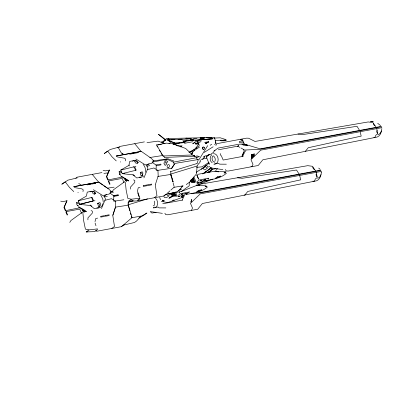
<?xml version="1.0" encoding="UTF-8"?>
<svg xmlns="http://www.w3.org/2000/svg" width="402" height="402" viewBox="0 0 402 402"><rect width="100%" height="100%" fill="white"/><g stroke="black" fill="none" stroke-linecap="round" stroke-linejoin="round"><path stroke-width="0.6" d="M189.287 182.212L189.211 185.835L181.478 191.427L168.257 193.88L167.956 193.648M164.473 141.388L163.393 141.615L163.383 142.132L162.197 142.991M87.902 219.844L87.948 217.874L92.289 213.15L92.334 211.181L91.053 210.558M130.369 189.146L130.419 187.176L134.755 182.448L134.801 180.478L133.524 179.855M113.671 200.513L113.841 195.9L110.053 193.156M118.565 195.025L118.545 195.538L113.826 196.412M156.102 169.267L156.252 165.242L151.971 162.142M199.759 161.222L200.724 160.524L199.673 162.86L198.653 163.599L197.126 165.991L196.518 173.88L189.372 182.307L186.201 184.603M252.144 154.745L251.833 158.277L251.476 158.433L251.29 154.84L252.175 154.443L251.406 155.077L251.476 158.433M145.645 172.363C146.047 169.468 144.926 166.528 143.142 164.277M321.384 172.267C321.047 175.528 320.047 179.518 316.615 180.789L202.352 203.512L197.734 209.226L167.89 214.763L165.83 214.698L164.82 213.186M381.87 128.54C381.538 131.806 380.533 135.791 377.101 137.062L262.833 159.79L258.22 165.498L228.371 171.036L226.316 170.976L225.306 169.458M202.452 148.082L202.613 147.449A1.322 0.96 85 0 1 203.95 147.202L204.276 147.745A1.322 0.96 85 0 1 203.829 149.469L203.342 149.559A1.322 0.96 85 0 1 202.452 148.082L202.754 148.167L202.613 147.449M82.973 191.613L83.244 189.87L81.938 188.88L75.068 187.684L73.762 186.694L98.786 182.051L107.485 188.106M125.444 160.911L125.71 159.167L124.404 158.177L117.54 156.986L116.233 155.991L141.258 151.353L149.951 157.403M373.393 123.218L373.257 123.932L374.217 125.344L374.991 125.56M129.062 165.991L129.278 164.976M95.008 221.673L95.776 218.467L97.661 218.12M198.332 159.514L197.07 163.524M206.844 156.207L206.512 157.544L209.417 164.348M375.066 127.54L260.2 148.846L244.351 144.122L239.12 144.182L218.075 148.087L214.03 151.011L213.753 152.147L210.643 154.393L208.99 154.675M76.676 202.422L76.852 204.749L78.224 206.156M119.218 171.438L119.319 174.046L120.736 175.468M320.585 170.986L320.861 170.101L199.714 192.573L197.367 191.87M321.138 172.282L321.414 171.398L200.266 193.87L190.483 203.347L192.503 208.085L191.452 210.392M381.071 127.263L381.347 126.374L376.202 127.328L375.498 127.836M112.927 215.206L115.565 207.05M155.398 184.503L158.031 176.347M320.972 174.629L319.68 177.056L317.66 178.483M381.453 130.901L380.166 133.333L378.146 134.755M214.859 161.373C215.668 159.654 215.206 157.358 213.683 156.187M154.363 205.12L154.74 202.729L154.217 201.09M312.987 167.061L312.746 167.669L313.947 169.413L314.686 169.538M65.697 210.427L64.31 207.176L67.039 200.598L63.923 207.457L65.31 210.708L79.229 207.914M108.163 179.724L106.776 176.473L109.51 169.895L106.389 176.754L107.776 180.006L121.7 177.212M101.445 208.628L105.465 198.94L104.455 196.573M143.911 177.925L147.931 168.237L146.921 165.87M243.758 152.026L242.034 156.177L244.215 151.107L243.411 149.212M199.05 159.589L207.708 145.604M183.779 195.035L182.774 197.266L167.559 202.643L161.257 201.256M215.874 145.539L216.708 143.695L246.557 138.157L248.612 138.218L255.009 141.444L368.207 121.952L372.945 122.57L376.202 127.328M305.324 151.338L308.264 147.72L361.197 136.112L360.132 131.71M182.161 200.126L184.629 195.065M242.642 156.398L245.114 151.343L246.014 150.695M159.916 197.271L159.71 197.663L160.378 199.226L160.865 199.492M220.402 153.544L220.195 153.941L220.859 155.504L221.351 155.77L223.17 160.041L243.265 156.313M191.659 153.986C193.116 150.639 196.563 148.941 199.508 147.127M203.95 147.202L204.01 147.931L204.276 147.745M69.742 222.437L70.953 220.517L82.556 212.13L86.335 211.432L78.802 206.754M112.208 191.734L113.424 189.819L125.027 181.433M211.764 154.72C209.603 156.926 209.507 161.036 212.231 162.815M189.422 152.594C193.282 150.815 196.598 147.846 198.548 144.042L197.739 142.147M164.423 140.283L166.639 138.499L167.564 138.363M171.121 168.81L174.327 164.383L173.317 162.016L167.081 159.338L152.569 162.031M193.397 142.951L192.754 143.841L195.849 141.605L201.518 140.549M111.253 191.578L109.444 193.955L102.867 195.588L93.364 189.684M153.725 160.875L151.911 163.252L145.338 164.885L135.831 158.986M209.553 172.242L211.316 169.92M209.713 172.167L211.492 169.825M202.492 159.443L204.839 156.71M215.613 170.77L217.497 168.599M214.578 144.745L215.929 143.197L214.557 137.685L210.754 137.363M170.845 190.101L173.996 187.312L183 185.85L179.071 190.282L177.041 191.749L165.654 194.518L166.418 193.965M172.503 200.899L173.996 199.884L174.076 200.342M377.121 130.555L376.634 131.002L376.93 132.539L377.609 133.102M96.189 230.778L96.596 231.281L121.404 226.678L122.761 225.442M138.66 200.075L139.067 200.578L163.875 195.975L165.684 194.332M167.247 193.292L169.945 190.9M207.834 172.332L208.794 171.579M210.241 170.453L212.166 168.951M207.718 172.679L212.623 168.996M143.78 175.996L142.353 176.865M209.849 166.378L208.98 167.016L207.517 166.704L206.899 165.775L206.759 164.77L209.03 163.167M169.885 198.04L173.307 195.89M253.682 156.504C255.421 155.212 253.757 152.046 253.275 155.368C253.813 158.343 252.757 154.021 254.305 153.77M203.437 173.634L210.603 168.549L211.633 168.167M64.968 182.212L67.752 180.196L77.264 177.9M116.233 155.991L124.102 154.614L121.178 152.765L118.153 147.323L117.841 147.549L119.731 147.197M75.772 178.181L77.164 177.171L101.967 172.574M117.776 147.815L119.63 146.474L144.439 141.871M77.867 192.769L78.254 192.488M120.334 162.066L120.721 161.785M76.526 202.598L78.737 201.98M118.992 171.895L121.203 171.277M81.586 213.442L79.737 209.1L66.199 211.613L65.812 211.889L67.199 215.14M77.028 203.784L79.239 203.166M124.057 182.739L122.203 178.398L108.671 180.91L108.284 181.191L109.671 184.438M119.5 173.081L121.711 172.463M165.322 140.363L166.182 139.74L161.192 142.082M162.343 142.986L163.167 142.393M169.79 139.534L167.096 139.886L169.513 141.388M91.36 197.648L91.581 197.488L93.098 201.04L92.877 201.201M135.343 170.498L135.564 170.337L134.052 166.79L133.399 167.086M168.946 143.74L171.342 142.012M172.684 143.951L174.166 142.881M173.423 144.524L175.257 143.202M103.726 196.513L106.625 194.412M146.192 165.81L149.092 163.714M86.335 211.432L85.948 211.708L78.415 207.035M164.383 157.448L194.287 156.192M184.518 143.705L185.292 143.147L192.844 141.745M180.573 146.971L182.121 145.851L177.619 145.946M165.699 159.594L166.564 158.971M193.724 140.504L194.03 140.283L190.166 138.454M200.03 138.137L200.342 137.916L203.563 139.459L195.759 140.328L194.869 140.122M194.161 142.615L195.086 141.941M200.271 138.127L210.397 137.383L212.618 138.464M197.307 141.333L199.789 139.539M173.011 162.237L173.317 162.016M173.955 162.061L196.452 157.725L197.226 157.162M174.021 164.604L174.327 164.383M97.495 229.617L94.711 231.632L86.179 231.934L88.963 229.924L97.384 228.899L97.073 229.125M139.961 198.915L137.177 200.93L128.645 201.231L131.429 199.221L139.851 198.201L137.474 190.97L138.243 187.769L140.132 187.417M194.04 156.418L194.377 156.177L197.322 157.147L199.588 156.725L196.643 155.755M210.171 145.323L211.698 144.217M139.544 198.422L139.851 198.201M203.824 157.272L204.764 156.594M207.749 155.549L209.563 154.242M206.447 156.835L209.558 154.584L203.467 156.549M111.706 228.477L114.49 226.467L112.771 215.316L115.409 207.161L128.429 205.126L128.278 202.136M154.177 197.774L156.961 195.764L155.242 184.613M138.765 218.13L143.73 215.301L146.906 213.01L141.856 215.894L131.826 217.794L123.183 225.22L134.564 222.457L136.595 220.989L140.524 216.557L139.74 217.12M173.996 187.312L174.297 187.091M121.404 226.678L124.188 224.668M163.875 195.975L166.659 193.965M201.186 169.393L205.221 166.473M237.698 146.253L238.672 145.544L237.773 146.187L218.286 149.8M181.438 186.975L183 185.85M168.825 198.347L172.212 195.895M202.568 173.95L210.995 167.86M211.226 167.905L209.718 168.78M178.151 195.432L179.779 194.256M197.126 181.714L198.754 180.538M205.201 180.719L206.131 180.046L203.819 180.473M207.759 178.87L208.688 178.197L198.844 180.026M208.151 180.051L205.633 181.875L181.478 191.427M208.326 179.985L205.804 181.81L212.879 179.081M207.553 186.875C201.759 192.191 193.643 193.005 186.226 194.432L187.156 193.764L184.845 194.191M226.527 173.156C220.412 178.749 211.779 179.377 204 180.94M314.761 171.749L315.726 171.056L312.465 166.292L307.721 165.674L198.206 184.538M172.071 193.714L170.744 194.668L169.388 194.427L168.734 193.523M316.59 174.001L316.057 174.362L316.409 176.262L317.098 176.699M210.397 137.383L205.889 137.685M195.734 148.303L199.206 145.996L198.925 143.971M196.271 172.302L204.583 166.83M209.01 162.348L202.03 166.83L196.543 167.373M64.511 182.498L61.787 184.242L65.189 181.784L69.511 187.483L73.802 191.618M204.166 152.433L213.166 146.77M139.258 177.207L141.519 177.096L136.796 177.97L132.921 174.855L122.213 173.649L120.7 170.096L128.881 165.383L129.725 161.393L134.449 160.519L132.429 161.197M102.912 203.578A9.246 6.392 54.1 0 1 99.048 207.794L94.329 208.673L90.45 205.558L79.747 204.347L78.229 200.799L86.41 196.086L87.259 192.096L91.978 191.221L89.963 191.9M186.036 138.61L186.955 138.087M155.237 207.733C158.75 205.94 158.107 200.487 155.484 198.151M188.86 152.273L193.854 149.665M204.276 172.714L206.347 171.217M186.196 193.834L189.714 191.915L179.87 193.739M201.08 141.569L198.422 142.79L195.161 143.393L194.859 142.685M85.42 211.558L84.335 212.05L83.355 211.512L82.36 210.06L81.998 208.643M169.197 198.075L171.458 196.694L171.177 196.648M192.543 178.423L193.432 178.026M190.96 179.684L193.628 178.488M190.267 180.548L193.824 178.95M190.483 181.056L194.045 179.458M190.699 181.563L194.261 179.965M190.915 182.071L194.478 180.473M191.131 182.578L194.694 180.985M192.191 182.573L194.859 181.372M193.246 182.563L195.025 181.764M194.302 182.553L195.191 182.151M171.986 193.402L173.589 192.684M171.292 194.261L174.855 192.669M171.508 194.774L175.071 193.176M171.724 195.282L175.287 193.684M171.94 195.789L175.503 194.191M172.156 196.297L175.719 194.699M173.217 196.287L175.885 195.091M174.272 196.276L176.051 195.478M175.327 196.266L176.222 195.869M214.256 138.323L214.743 138.117M214.03 151.011L215.13 150.564M126.153 181.036L127.876 180.337M83.711 211.753L85.435 211.06M191.277 153.393L192.437 152.931M196.714 184.186L206.894 180.207M242.753 140.368L239.24 141.685L239.667 142.68L243.838 142.911M125.54 180.478L127.107 179.925M77.385 205.578L78.435 205.211M83.093 211.211L84.666 210.658M147.358 169.624L153.931 167.986L157.765 170.347M104.887 200.322L111.465 198.688L115.294 201.05M170.438 171.659L197.005 163.519M170.564 174.126L197.126 165.991M127.972 202.357L133.283 200.734M129.791 210.723L128.092 204.829L147.574 198.859M174.373 144.584L179.714 142.971M184.458 141.534L186.835 140.816M193.201 155.68L194.739 155.227M119.489 174.357L120.575 174.041M125.042 179.759L126.127 179.443M82.581 210.467L84.204 209.995M178.277 190.437L180.634 189.754L181.558 189.081L179.955 189.101M118.153 147.323L110.223 149.494L104.254 153.544L107.656 151.082L111.982 156.78L116.268 160.921M191.367 153.941L192.563 153.614M120.7 170.096L134.052 166.79M135.564 170.337L122.213 173.649L124.635 173.197M78.229 200.799L91.581 197.488M79.747 204.347L93.098 201.04A101.183 22.763 -23.1 0 0 79.747 204.347L80.958 204.126M203.161 158.951L207.08 157.986M124.68 178.91L125.791 178.659M213.814 164.222L218.477 163.282L219.618 164.162L226.376 164.197M153.328 207.945L157.996 207.01L159.132 207.884L165.89 207.919M156.353 145.027L166.383 143.127L172.955 143.815L185.684 148.484L192.427 154.976L195.091 156.242M173.222 144.117L174.252 143.926M124.575 154.529L141.102 151.464L134.74 143.67M175.96 145.333L177.091 145.122M220.115 140.398L221.291 140.177L215.402 140.489M243.049 141.062L241.883 141.278L241.667 140.775M241.893 144.574L244.351 144.122L242.331 139.383L240.275 139.323M109.123 170.172L105.344 170.875L103.118 170.423M135.966 166.433L134.846 166.639L134.911 167.081A5.854 4.045 54.1 0 0 136.067 169.795L136.358 170.192M146.755 166.182L149.835 165.609M155.911 164.991L160.629 164.117L160.976 164.363L160.956 164.88L156.232 165.755M200.884 159.378L202.975 158.986M380.332 126.937L259.496 149.348L244.562 150.041L240.904 147.966M381.9 127.675L260.752 150.142L250.964 159.624L252.984 164.358L251.938 166.664L250.908 166.634M73.762 186.694L98.631 182.166L92.274 174.373M216.055 168.674L212.447 169.342L211.11 168.312L210.623 167.182M197.357 174.423L214.392 171.262M110.098 192.729L113.681 192.066M66.652 200.874L62.873 201.578L60.652 201.126M104.284 196.885L107.369 196.312M113.5 195.648L118.218 194.774M113.841 195.9L117.977 195.136M95.013 200.683L93.892 200.894L93.601 200.497A5.854 4.045 54.1 0 1 92.44 197.779L92.375 197.342M137.549 200.116L138.966 199.854M176.388 196.261L177.222 196.106L175.599 192.292M319.841 170.664L199.01 193.076L190.92 193.447M162.684 203.764L182.784 200.04M156.172 212.286L151.961 213.07L150.624 212.04M95.555 230.728L96.5 230.557M198.236 159.534L174.93 163.438L171.895 168.252L156.172 170.584M157.855 144.956L161.453 144.368M149.795 157.519L162.815 155.484L164.689 157.227M157.875 176.458L170.895 174.423L173.151 182.086L170.82 174.483L170.749 171.433M107.329 188.216L114.148 187.151M152.665 161.031L167.855 158.78L173.92 161.071M110.193 191.734L112.635 191.372M113.706 201.281L123.911 199.769M146.976 142.62L158.102 141.117L165.056 143.785M103.887 173.408L108.213 172.825M99.048 207.794L96.792 207.909M221.301 140.373L225.542 139.946M221.592 140.891L226.487 140.398M223.422 140.901L225.844 140.655M128.645 201.231L133.022 200.799M86.179 231.934L88.053 231.748M193.055 139.941L182.734 140.836L184.176 142.182L175.146 142.961L170.393 141.167L168.513 140.002L190.679 138.826M193.277 139.926L196.07 140.107L213.201 138.625M183.438 141.393L193.809 140.298L189.925 138.469M212.11 138.911L203.477 139.66L203.784 139.439L200.578 137.901M212.889 138.846L207.598 139.122M175.287 143.569L185.191 142.514L183.749 141.172M202.784 138.087L204.608 137.971M170.845 141.338L171.533 141.298L170.393 141.167M242.903 144.82L245.582 144.665L247.501 145.278L242.903 144.82L247.501 145.278M170.704 139.695L174.976 139.469M178.026 139.308L182.297 139.082M185.955 138.886L189.618 138.69M193.447 138.489L197.04 138.298M200.884 138.092L204.568 137.901M202.794 139.378L204.593 139.283M170.82 141.353L170.081 141.393L174.835 143.187M218.291 171.78L224.974 171.478M199.317 185.493L206 185.196M214.281 138.062L220.281 137.811L226.18 139.685M192.427 154.976L162.835 156.011L160.981 152.871M167.714 138.494L204.693 137.71M140.152 172.619L140.519 172.614A1.849 1.276 54.1 0 1 142.263 174.247A1.849 1.276 54.1 0 1 141.569 175.935M213.412 153.659C218.768 153.303 220.201 163.926 214.482 164.091M191.141 151.83L192.91 151.85M372.543 121.62L370.488 121.56L373.227 121.645L371.322 121.575M297.947 134.052L302.661 134.585L357.006 126.293L359.579 130.414M373.835 137.479L374.845 137.509L375.88 135.178L377.744 133.811L376.754 128.625M237.471 177.774L242.185 178.307L296.53 170.016L299.103 174.136M312.846 181.191L314.359 181.237L315.394 178.905L317.258 177.533L316.279 172.352M244.074 195.04L244.838 195.065L247.788 191.442L300.721 179.835L299.656 175.433M215.658 171.559L218.437 171.79M196.684 185.277L199.462 185.508M218.336 171.775L214.457 171.267M196.744 185.282L199.362 185.493M222.889 169.624L210.713 167.86M162.403 213.351L150.227 211.588M131.429 199.221L127.856 198.437L126.122 189.93L125.359 182.232M88.963 229.924L85.39 229.14L83.651 220.633L82.892 212.929M153.328 207.618L154.293 207.854M126.816 181.352L125.268 180.166L124.535 178.448M245.582 144.665L246.843 145.097M201.663 138.042L202.03 138.218L201.186 138.067M202.96 139.288L203.327 139.464M186.071 138.102L187.443 138.821M237.773 146.187L239.863 147.373M167.408 139.665L169.82 141.162M168.674 140.514L169.614 141.097M121.273 176.051L128.801 180.729L128.414 181.011L120.886 176.332M121.841 153.604L122.821 154.222M78.707 183.463L81.636 185.317M225.256 171.483L226.019 171.976M134.64 175.749L132.921 174.538M91.817 206.226L90.123 204.98M377.659 123.268L380.634 125.645M99.143 182.523L102.726 185.015M103.746 185.724L106.816 187.86M158.494 134.293L165.614 139.635L165.282 140.047L158.458 134.333M318.68 168.066L320.153 169.368M153.901 160.85L150.127 157.378M107.711 188.126L111.429 191.548M196.111 148.232L196.694 148.81M166.92 194.679L167.619 195.548L169.212 195.764L166.513 197.683L164.534 197.508L163.885 196.603M100.671 194.975L102.761 198.829L103.269 202.111M156.584 144.861L162.74 155.539M156.971 146.077L157.589 147.122M159.438 150.258L160.368 151.825M181.759 195.94L182.463 197.216L182.016 197.392L181.553 196.02M168.503 138.479L169.222 139.821M196.452 157.725L197.287 159.629M224.723 172.508L224.924 172.986M205.749 186.226L205.95 186.704M193.875 176.94L196.196 182.387M108.671 180.91L110.058 184.161M66.199 211.613L67.586 214.864M215.316 141.745L215.929 143.197M163.393 141.615L163.579 142.092M137.715 192.865L138.997 196.754M95.063 223.009L95.977 225.788M128.349 205.181L132.057 217.628M194.261 149.574L194.508 150.393M170.729 174.714L171.579 177.664M171.92 178.84L172.77 181.789M173.106 182.965L174.126 186.503M130.469 213.08L130.977 214.849M131.318 216.025L131.826 217.794M203.829 149.469L203.719 149.072L203.342 149.142L203.342 149.559M208.799 163.026L208.945 164.031M198.472 178.784L198.513 179.247M198.286 178.161L198.347 178.855M198.101 177.543L198.181 178.463M197.884 177.036L197.96 177.955M197.668 176.523L197.744 177.448M197.452 176.016L197.528 176.94M197.236 175.508L197.312 176.433M197.055 175.277L197.116 175.965M196.879 175.046L196.915 175.503M179.498 192.498L179.538 192.96M179.312 191.88L179.372 192.568M158.207 176.322L157.941 170.322M128.032 203.593L128.092 204.829M115.469 201.02L115.736 206.94M98.731 206.643A1.849 1.276 54.1 0 0 99.852 205.171A1.849 1.276 54.1 0 0 98.053 203.311L97.686 203.322A1.849 1.276 54.1 0 0 97.369 203.442M92.339 191.648A1.849 1.276 54.1 0 1 94.314 192.327A1.849 1.276 54.1 0 1 94.636 194.498M134.399 161.483A1.849 1.276 54.1 0 1 136.268 161.137A1.849 1.276 54.1 0 1 137.268 163.483M214.869 162.192A3.357 2.301 79.5 0 1 212.201 159.478A3.357 2.301 79.5 0 1 213.402 155.71M154.363 205.919A3.357 2.301 79.5 0 1 153.152 205.543M95.807 193.277C91.525 196.538 91.334 187.201 95.807 193.277M138.273 162.574C133.916 165.85 133.846 156.494 138.273 162.574M191.659 199.467L191.648 201.271L190.799 202.176L191.659 199.467M100.807 216.336L100.786 217.11L104.565 216.407L104.585 215.633L100.807 216.336M105.374 215.487L105.359 216.261L109.138 215.562L109.153 214.789L105.374 215.487M143.273 185.634L143.258 186.407L147.037 185.709L147.052 184.935L143.273 185.634M147.846 184.784L147.825 185.558L151.604 184.86L151.624 184.086L147.846 184.784M252.24 157.328C252.778 159.634 253.26 154.257 252.24 157.328M252.29 155.207C252.803 157.554 253.335 152.157 252.29 155.207M97.807 203.703C99.264 212.492 102.806 198.653 97.807 203.703M140.273 173.001C141.73 181.794 145.273 167.951 140.273 173.001M181.458 194.211L180.975 194.799L183.252 193.88L181.458 194.211M180.247 195.809L179.764 196.397L177.975 196.734L180.247 195.809M183.674 195.176L183.191 195.764L181.624 196.055L183.674 195.176M185.111 193.533L184.629 194.126L186.679 193.246L185.111 193.533M200.432 180.498L199.95 181.086L202.226 180.161L200.432 180.498M199.221 182.096L198.739 182.684L196.95 183.016L199.221 182.096M202.648 181.458L202.166 182.046L200.598 182.337L202.648 181.458M204.08 179.82L203.603 180.408L205.648 179.528L204.08 179.82M162.594 200.231L162.488 200.332A0.734 0.497 -27.3 0 0 162.318 200.678L162.639 200.99L163.112 200.734A0.734 0.497 -27.3 0 0 163.282 200.382L162.594 200.231M163.604 200.442L163.498 200.543A0.734 0.497 -27.3 0 0 163.328 200.894L163.644 201.201L164.122 200.945A0.734 0.497 -27.3 0 0 164.292 200.593L163.604 200.442M206.477 165.167L203.226 167.785L204.03 169.679L205.075 169.865L207.683 167.961L206.326 167.719L205.678 166.82L205.517 165.825L206.477 165.167M206.744 142.946L205.648 143.74L208.432 142.047L206.744 142.946M198.613 190.417L196.292 192.096L200.839 190.463L201.769 189.794L198.613 190.417M217.588 176.704L215.266 178.382L219.814 176.749L220.743 176.076L217.588 176.704M208.618 141.76L205.829 143.253L204.713 142.353L208.618 141.76M225.763 172.8L224.155 172.986L224.04 172.724L225.105 172.388L225.763 172.8M206.789 186.518L205.181 186.704L205.07 186.443L206.131 186.106L206.789 186.518M133.117 153.077L129.338 153.78L129.856 154.167L133.63 153.469L133.117 153.077M137.69 152.232L133.911 152.931L134.424 153.323L138.203 152.619L137.69 152.232M197.955 143.132L195.452 143.594L195.754 144.303L198.256 143.841L197.955 143.132M90.646 183.779L86.872 184.483L87.385 184.87L91.164 184.171L90.646 183.779M95.219 182.93L91.44 183.634L91.957 184.021L95.731 183.322L95.219 182.93M192.267 139.695L191.819 139.735L192.643 139.876L192.267 139.695M204.085 139.203L203.266 139.062L204.085 139.203M169.77 139.685L168.297 139.765L170.046 139.821L169.77 139.685M190.628 138.926L190.151 138.951L191.005 139.102L190.628 138.926M168.865 167.388A1.638 1.131 -75 0 0 168.855 164.649A1.638 1.131 -75 0 0 167.101 166.483A1.638 1.131 -75 0 0 168.865 167.388M165.021 161.609A1.638 0.698 15.8 0 0 167.74 162.036A1.638 0.698 15.8 0 0 166.001 160.669A1.638 0.698 15.8 0 0 165.021 161.609M165.398 165.127A1.638 1.131 -75 0 0 166.624 163.318A1.638 0.698 15.8 0 0 164.388 162.76A1.638 0.698 15.8 0 0 164.287 163.75A1.638 1.131 -75 0 0 165.398 165.127"/></g></svg>
